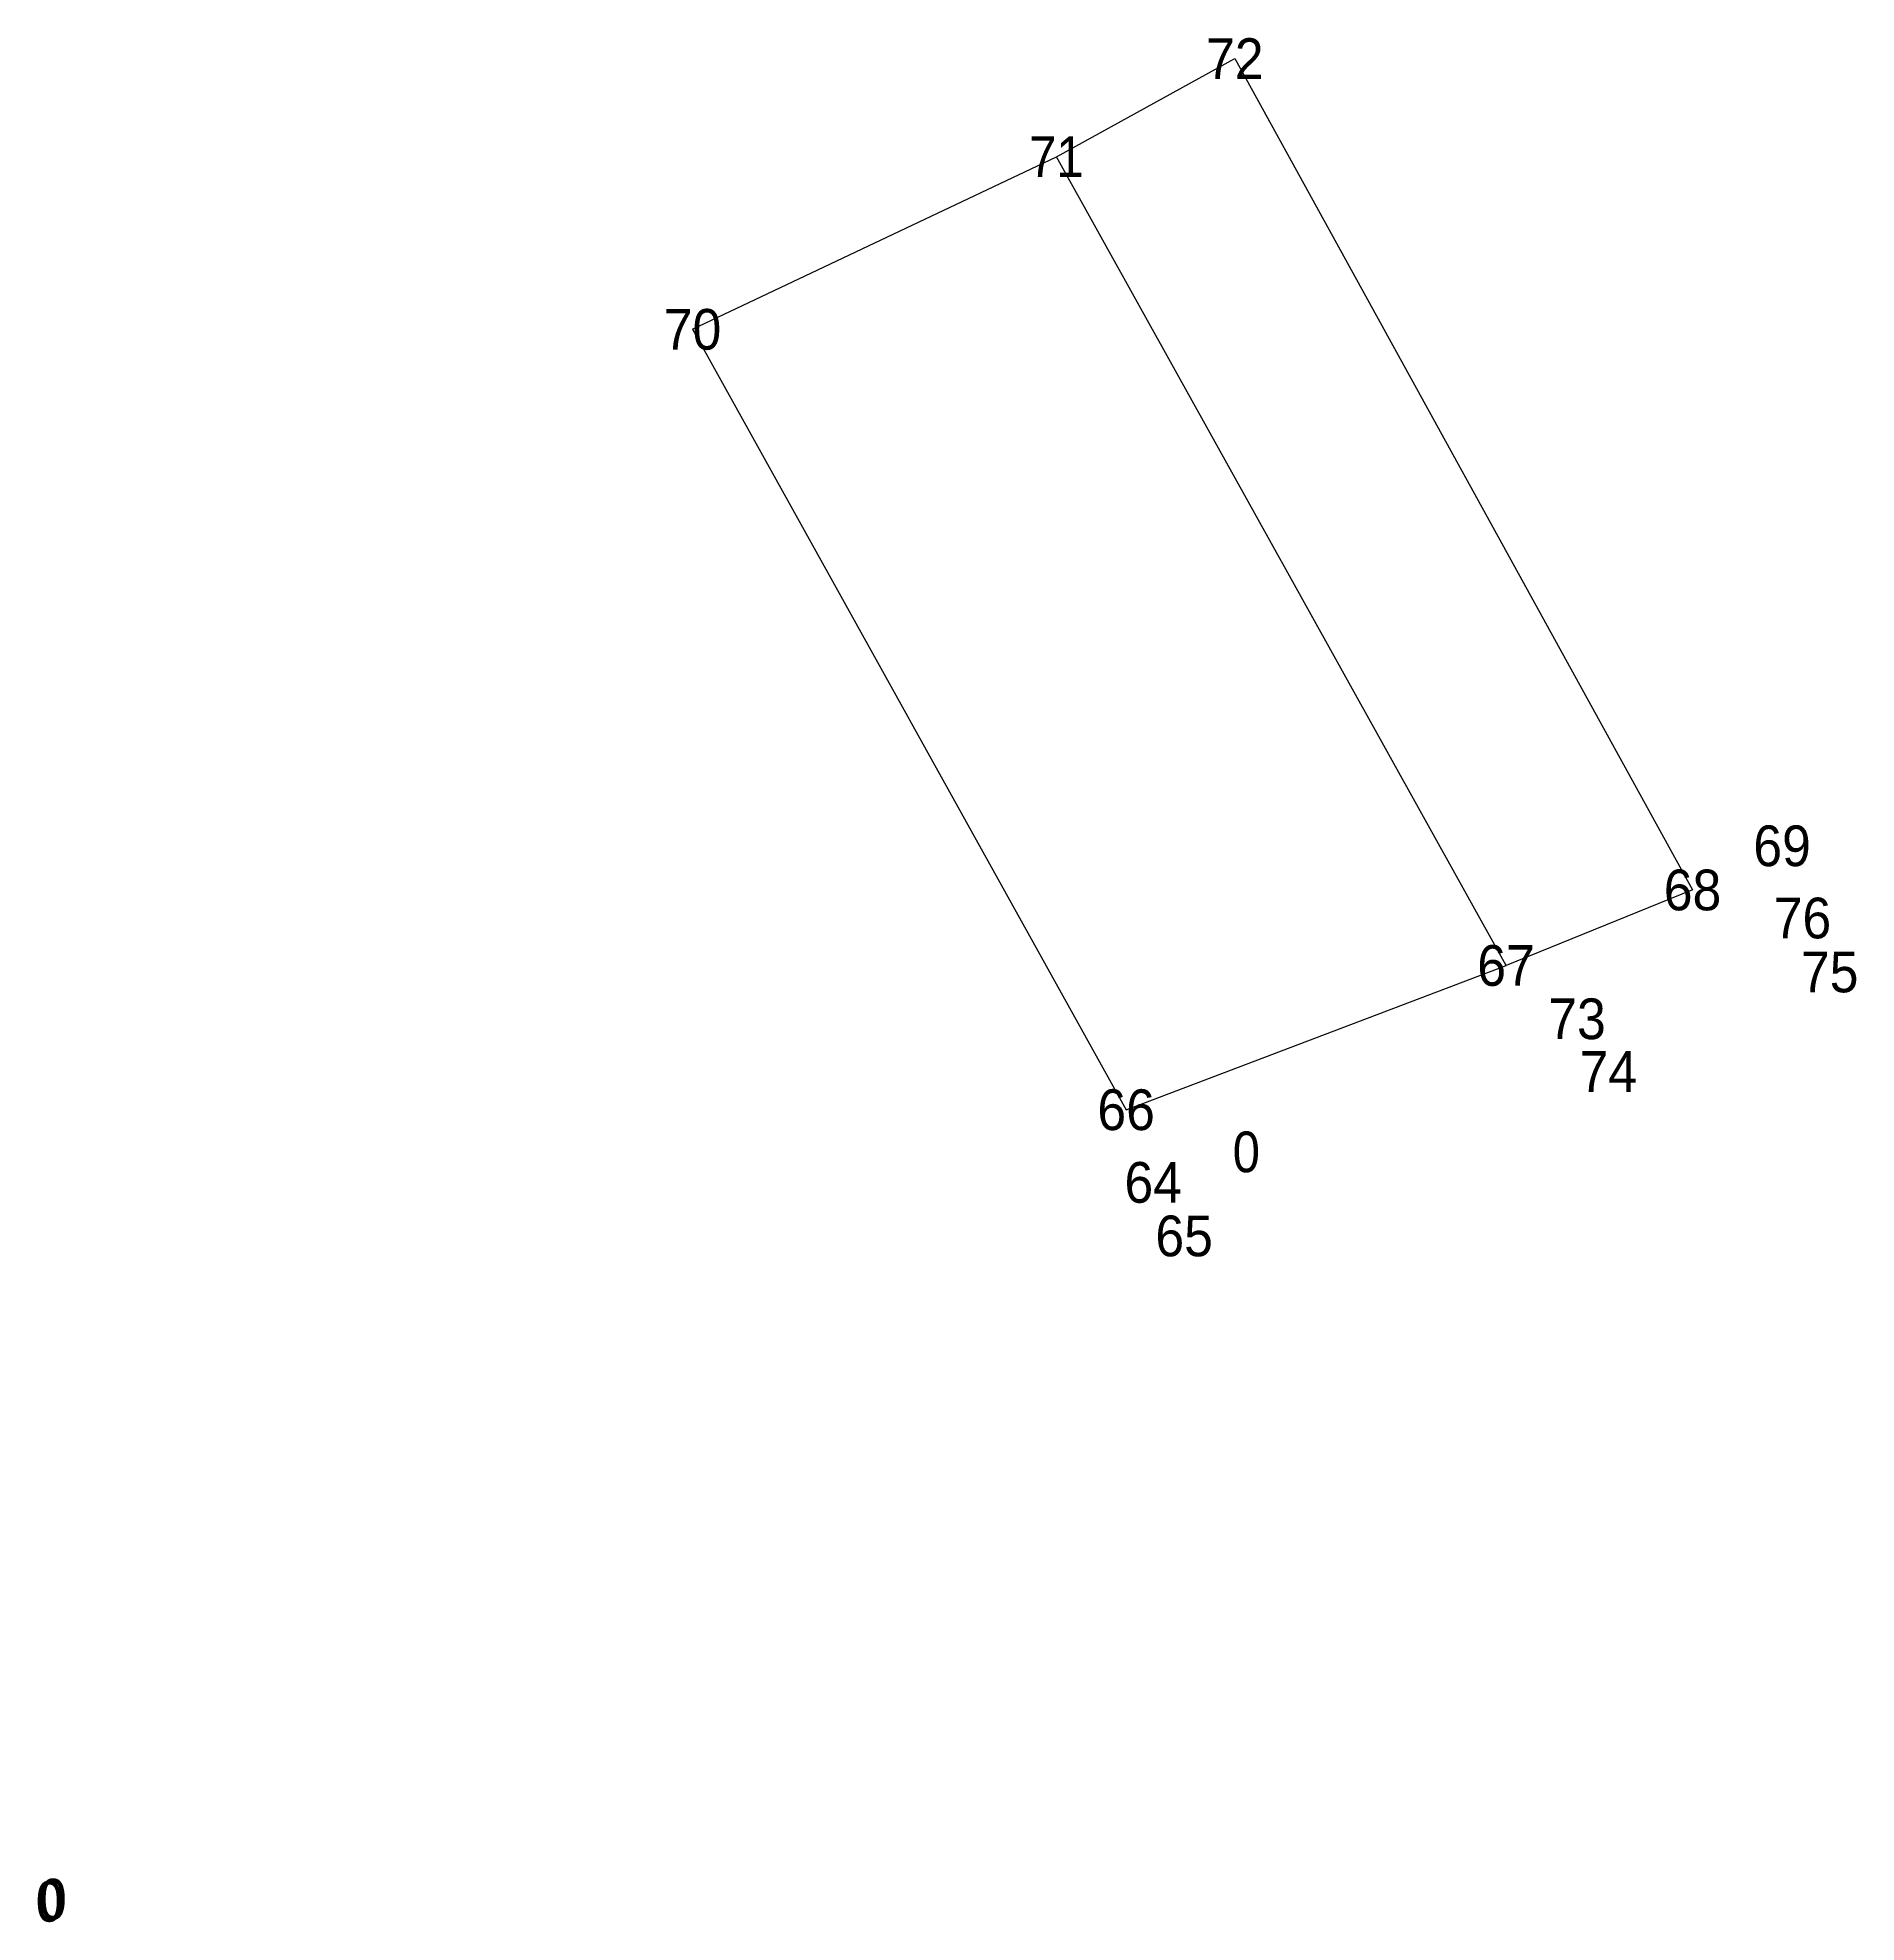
# Model space of a CAD drawing. Header units: metres. Extents: x 550307 to 551855, y 1838883 to 1839466.
# Drawn here: x 550306.9 to 550396.2, y 1838883.2 to 1838975.8 of the extents above.
import ezdxf
from ezdxf.enums import TextEntityAlignment as Align

# ---------------------------------------------------------------- set-up
doc = ezdxf.new("R2010")
doc.units = ezdxf.units.M
doc.header["$LTSCALE"] = 0.8
doc.layers.add('12', color=7, linetype='Continuous')
doc.layers.add('32', color=7, linetype='Continuous', lineweight=13)

msp = doc.modelspace()

# ---------------------------------------------------------------- linework, layer by layer
at = {"layer": '32'}
for points in [[(550339.06, 1838961.43), (550356.94, 1838969.91), (550365.71, 1838974.73)], [(550365.71, 1838974.73), (550388.19, 1838933.88), (550379.03, 1838930.17)], [(550339.06, 1838961.43), (550360.37, 1838923.08), (550379.03, 1838930.17), (550356.94, 1838969.91)]]:
    msp.add_lwpolyline(points, dxfattribs=at)

# ---------------------------------------------------------------- texts
at = {"layer": '12'}
for s, width, p in [('72', 0.95, (550365.705, 1838973.73)), ('71', 0.9, (550356.935, 1838968.91)), ('70', 0.95, (550339.06, 1838960.43)), ('69', 0.95, (550392.595, 1838935.05)), ('68', 0.95, (550388.195, 1838932.88)), ('76', 0.95, (550393.595, 1838931.5)), ('67', 0.95, (550379.03, 1838929.17)), ('75', 0.95, (550394.935, 1838928.85)), ('73', 0.95, (550382.52, 1838926.55)), ('74', 0.95, (550384.055, 1838923.96)), ('66', 0.95, (550360.365, 1838922.08)), ('0', 0.9, (550366.27, 1838920.01)), ('64', 0.95, (550361.695, 1838918.51)), ('65', 0.95, (550363.215, 1838915.88)), ('0', 0.9, (550307.46, 1838883.18)), ('0', 0.9, (550307.64, 1838883.29))]:
    msp.add_text(s, height=2, dxfattribs=dict(at, width=width)).set_placement(p, align=Align.CENTER)

doc.saveas('drawing.dxf')
